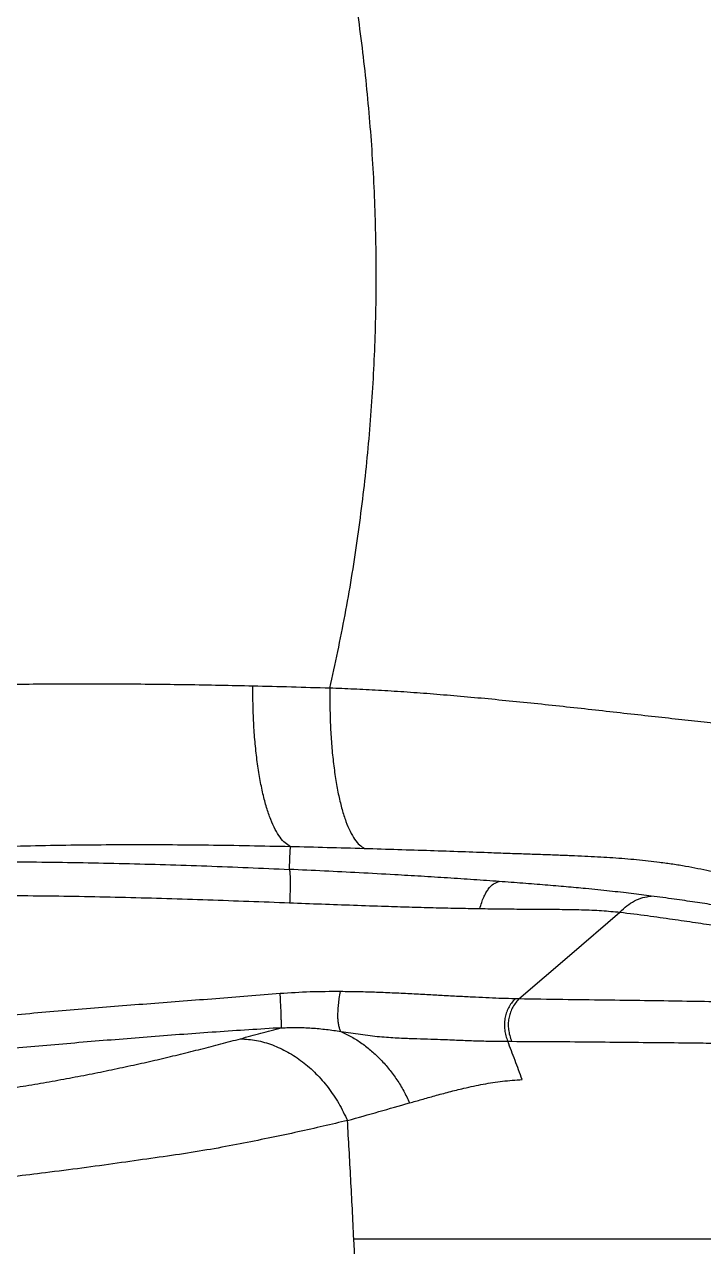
# Model space of a CAD drawing. Extents: x 939 to 1039, y 781 to 934.
# Drawn here: x 1012.74 to 1022.8, y 830.37 to 848.47 of the extents above; entities that cross this region are included whole.
import ezdxf

# ---------------------------------------------------------------- set-up
doc = ezdxf.new("R2010")
doc.units = 0
doc.header["$MEASUREMENT"] = 0
doc.layers.add('1', color=4, linetype='Continuous')

# ---------------------------------------------------------------- blocks, each defined once
blk = doc.blocks.new('Envoy')
at = {"layer": '1', "color": 3, "linetype": 'Continuous', "lineweight": 25}
for p, q in [((81.412, 34.868), (81.354, 34.869)), ((81.247, 34.24), (81.304, 34.24))]:
    blk.add_line(p, q, dxfattribs=at)
at = {"layer": '1', "color": 3, "linetype": 'Continuous', "lineweight": 25, "flags": 128}
for points in [[(78.012, 36.786), (78.019, 36.956), (78.027, 37.126)], [(81.412, 34.868), (82.16, 35.51), (82.908, 36.152)]]:
    blk.add_lwpolyline(points, dxfattribs=at)
at = {"layer": '1', "color": 3, "linetype": 'Continuous', "lineweight": 25}
for points, knots in [([(78.613, 39.469), (78.691, 39.83), (78.847, 40.553), (79.024, 41.648), (79.16, 42.747), (79.252, 43.85), (79.299, 44.954), (79.302, 46.06), (79.261, 47.165), (79.176, 48.268), (79.047, 49.368), (78.873, 50.463), (78.658, 51.553), (78.476, 52.27), (78.385, 52.629)], [0, 0, 0, 0, 0.083742, 0.167216, 0.250477, 0.333579, 0.41658, 0.499543, 0.582533, 0.665617, 0.748852, 0.832292, 0.915993, 1, 1, 1, 1]), ([(77.473, 39.5), (77.146, 39.507), (76.489, 39.521), (75.507, 39.53), (74.526, 39.532), (73.874, 39.523), (73.549, 39.518)], [0, 0, 0, 0, 0.248873, 0.498935, 0.749596, 1, 1, 1, 1]), ([(78.027, 37.126), (78.001, 37.141), (77.949, 37.17), (77.873, 37.257), (77.802, 37.374), (77.735, 37.522), (77.674, 37.699), (77.62, 37.902), (77.574, 38.129), (77.535, 38.377), (77.506, 38.641), (77.485, 38.919), (77.473, 39.206), (77.473, 39.402), (77.473, 39.5)], [0, 0, 0, 0, 0.0833366, 0.1666725, 0.2500054, 0.3333361, 0.4166675, 0.4999997, 0.5833322, 0.6666636, 0.7499946, 0.8333271, 0.9166632, 1, 1, 1, 1]), ([(78.613, 39.469), (78.423, 39.474), (78.042, 39.486), (77.663, 39.495), (77.473, 39.5)], [0, 0, 0, 0, 0.5000609, 1, 1, 1, 1]), ([(78.613, 39.469), (78.613, 39.371), (78.611, 39.176), (78.621, 38.889), (78.638, 38.611), (78.665, 38.347), (78.7, 38.1), (78.742, 37.873), (78.792, 37.67), (78.849, 37.493), (78.911, 37.345), (78.979, 37.228), (79.05, 37.141), (79.1, 37.112), (79.125, 37.097)], [0, 0, 0, 0, 0.083337, 0.166673, 0.250005, 0.333336, 0.416668, 0.5, 0.583332, 0.666664, 0.749994, 0.833327, 0.916663, 1, 1, 1, 1]), ([(86.582, 38.596), (86.524, 38.613), (86.406, 38.648), (86.211, 38.695), (85.99, 38.739), (85.738, 38.78), (85.466, 38.818), (85.178, 38.853), (84.881, 38.887), (84.555, 38.922), (84.204, 38.96), (83.828, 39.001), (83.432, 39.045), (83.021, 39.091), (82.6, 39.138), (82.174, 39.185), (81.748, 39.231), (81.324, 39.274), (80.908, 39.315), (80.499, 39.352), (80.1, 39.385), (79.711, 39.414), (79.334, 39.438), (78.969, 39.456), (78.73, 39.465), (78.613, 39.469)], [0, 0, 0, 0, 0.050404, 0.101971, 0.15446, 0.20723, 0.260096, 0.304201, 0.348098, 0.391832, 0.435506, 0.479054, 0.522306, 0.565169, 0.607664, 0.649791, 0.691493, 0.732632, 0.773147, 0.81302, 0.852228, 0.890678, 0.928241, 0.964796, 1, 1, 1, 1]), ([(73.218, 37.11), (73.612, 37.122), (74.403, 37.147), (75.602, 37.156), (76.811, 37.151), (77.622, 37.135), (78.027, 37.126)], [0, 0, 0, 0, 0.248226, 0.498302, 0.749411, 1, 1, 1, 1]), ([(78.027, 37.126), (78.209, 37.122), (78.575, 37.113), (78.941, 37.103), (79.125, 37.097)], [0, 0, 0, 0, 0.498621, 1, 1, 1, 1]), ([(79.125, 37.097), (79.29, 37.092), (79.614, 37.082), (80.093, 37.067), (80.555, 37.051), (80.951, 37.037), (81.279, 37.025), (81.543, 37.016), (81.791, 37.008), (82.021, 36.999), (82.235, 36.991), (82.436, 36.982), (82.626, 36.972), (82.809, 36.96), (82.987, 36.947), (83.162, 36.932), (83.333, 36.914), (83.514, 36.892), (83.7, 36.866), (83.888, 36.835), (84.068, 36.801), (84.242, 36.763), (84.352, 36.738), (84.408, 36.724)], [0, 0, 0, 0, 0.0744408, 0.1462978, 0.2147346, 0.2791918, 0.3197013, 0.3580581, 0.3941248, 0.4279142, 0.4597926, 0.4904312, 0.5207346, 0.5515962, 0.5838087, 0.618065, 0.6549956, 0.69503, 0.7471834, 0.8039819, 0.865386, 0.9307736, 1, 1, 1, 1]), ([(68.267, 36.645), (68.588, 36.677), (69.234, 36.742), (70.204, 36.811), (71.178, 36.86), (72.151, 36.89), (73.208, 36.903), (74.347, 36.898), (75.568, 36.875), (76.789, 36.84), (77.604, 36.804), (78.012, 36.786)], [0, 0, 0, 0, 0.0991615, 0.1994935, 0.298721, 0.3984664, 0.4986525, 0.6235596, 0.748738, 0.8743901, 1, 1, 1, 1]), ([(81.122, 36.607), (80.996, 36.616), (80.745, 36.634), (80.356, 36.659), (79.965, 36.684), (79.529, 36.709), (79.05, 36.735), (78.53, 36.762), (78.185, 36.778), (78.012, 36.786)], [0, 0, 0, 0, 0.124652, 0.2500105, 0.3754467, 0.5005747, 0.668147, 0.833965, 1, 1, 1, 1]), ([(78.012, 36.786), (78.013, 36.782), (78.017, 36.772), (78.02, 36.737), (78.023, 36.688), (78.024, 36.626), (78.024, 36.553), (78.023, 36.471), (78.02, 36.383), (78.018, 36.322), (78.016, 36.292)], [0, 0, 0, 0, 0.125007, 0.250008, 0.375004, 0.500002, 0.625, 0.749995, 0.874995, 1, 1, 1, 1]), ([(80.834, 36.206), (80.843, 36.236), (80.859, 36.295), (80.89, 36.373), (80.923, 36.44), (80.971, 36.514), (81.039, 36.581), (81.093, 36.598), (81.122, 36.607)], [0, 0, 0, 0, 0.131852, 0.256842, 0.377694, 0.497037, 0.739742, 1, 1, 1, 1]), ([(83.373, 36.392), (83.276, 36.404), (83.081, 36.429), (82.759, 36.465), (82.436, 36.498), (82.115, 36.527), (81.805, 36.554), (81.474, 36.58), (81.239, 36.598), (81.122, 36.607)], [0, 0, 0, 0, 0.166345, 0.332586, 0.499185, 0.624278, 0.749337, 0.874538, 1, 1, 1, 1]), ([(68.302, 36.142), (68.621, 36.175), (69.264, 36.241), (70.231, 36.311), (71.202, 36.361), (72.174, 36.391), (73.23, 36.404), (74.369, 36.398), (75.588, 36.375), (76.803, 36.338), (77.613, 36.307), (78.016, 36.292)], [0, 0, 0, 0, 0.098986, 0.199249, 0.298527, 0.398436, 0.498875, 0.624166, 0.749674, 0.875314, 1, 1, 1, 1]), ([(82.908, 36.152), (82.942, 36.185), (83.009, 36.251), (83.124, 36.322), (83.246, 36.373), (83.331, 36.386), (83.373, 36.392)], [0, 0, 0, 0, 0.249999, 0.5, 0.749999, 1, 1, 1, 1]), ([(88.043, 35.579), (87.989, 35.599), (87.882, 35.64), (87.68, 35.695), (87.454, 35.749), (87.201, 35.802), (86.921, 35.853), (86.615, 35.905), (86.288, 35.956), (85.944, 36.009), (85.585, 36.063), (85.213, 36.119), (84.876, 36.171), (84.573, 36.217), (84.305, 36.258), (84.019, 36.301), (83.713, 36.346), (83.487, 36.376), (83.373, 36.392)], [0, 0, 0, 0, 0.075844, 0.150406, 0.223536, 0.295436, 0.36684, 0.43737, 0.50677, 0.574354, 0.641515, 0.708329, 0.774445, 0.817367, 0.861023, 0.906205, 0.952542, 1, 1, 1, 1]), ([(78.016, 36.292), (78.174, 36.286), (78.489, 36.274), (78.962, 36.257), (79.395, 36.242), (79.789, 36.23), (80.141, 36.22), (80.492, 36.212), (80.72, 36.208), (80.834, 36.206)], [0, 0, 0, 0, 0.167194, 0.333566, 0.500768, 0.625199, 0.749964, 0.875051, 1, 1, 1, 1]), ([(80.834, 36.206), (80.941, 36.204), (81.155, 36.201), (81.459, 36.199), (81.746, 36.197), (82.044, 36.195), (82.344, 36.19), (82.643, 36.178), (82.82, 36.161), (82.908, 36.152)], [0, 0, 0, 0, 0.125337, 0.25056, 0.375686, 0.50085, 0.667513, 0.833759, 1, 1, 1, 1]), ([(82.908, 36.152), (83.046, 36.136), (83.319, 36.103), (83.684, 36.05), (84.026, 36), (84.346, 35.952), (84.683, 35.901), (85.039, 35.848), (85.411, 35.792), (85.782, 35.735), (86.143, 35.677), (86.487, 35.615), (86.796, 35.552), (87.068, 35.487), (87.308, 35.421), (87.431, 35.375), (87.493, 35.351)], [0, 0, 0, 0, 0.059059, 0.116986, 0.173294, 0.228254, 0.281477, 0.35208, 0.422858, 0.493927, 0.575144, 0.657789, 0.741312, 0.825934, 0.912406, 1, 1, 1, 1]), ([(77.876, 34.946), (77.558, 34.92), (76.919, 34.87), (75.963, 34.798), (75.005, 34.721), (74.044, 34.64), (73, 34.544), (71.874, 34.428), (70.669, 34.278), (69.47, 34.097), (68.678, 33.95), (68.284, 33.877)], [0, 0, 0, 0, 0.099117, 0.1989989, 0.2984848, 0.3981799, 0.4988588, 0.6239626, 0.7497118, 0.8756054, 1, 1, 1, 1]), ([(78.769, 34.976), (78.619, 34.976), (78.321, 34.976), (78.024, 34.956), (77.876, 34.946)], [0, 0, 0, 0, 0.503213, 1, 1, 1, 1]), ([(77.893, 34.44), (77.894, 34.446), (77.895, 34.458), (77.895, 34.495), (77.894, 34.546), (77.892, 34.61), (77.89, 34.684), (77.886, 34.767), (77.881, 34.855), (77.878, 34.915), (77.876, 34.946)], [0, 0, 0, 0, 0.125006, 0.250006, 0.375001, 0.499999, 0.624998, 0.749993, 0.874993, 1, 1, 1, 1]), ([(78.776, 34.387), (78.769, 34.4), (78.756, 34.426), (78.742, 34.48), (78.734, 34.542), (78.731, 34.615), (78.733, 34.695), (78.74, 34.783), (78.752, 34.878), (78.763, 34.943), (78.769, 34.976)], [0, 0, 0, 0, 0.136073, 0.261709, 0.380542, 0.496466, 0.613301, 0.734447, 0.862658, 1, 1, 1, 1]), ([(81.354, 34.869), (81.291, 34.871), (81.165, 34.874), (80.972, 34.882), (80.77, 34.892), (80.551, 34.903), (80.323, 34.915), (80.082, 34.928), (79.834, 34.942), (79.573, 34.954), (79.307, 34.965), (79.04, 34.973), (78.86, 34.975), (78.769, 34.976)], [0, 0, 0, 0, 0.100312, 0.200519, 0.301104, 0.402646, 0.505482, 0.591506, 0.677848, 0.761952, 0.841866, 0.920318, 1, 1, 1, 1]), ([(81.354, 34.869), (81.336, 34.848), (81.3, 34.807), (81.256, 34.736), (81.223, 34.66), (81.202, 34.578), (81.195, 34.493), (81.2, 34.407), (81.217, 34.322), (81.237, 34.267), (81.247, 34.24)], [0, 0, 0, 0, 0.128306, 0.254481, 0.378024, 0.499869, 0.62176, 0.74541, 0.87167, 1, 1, 1, 1]), ([(81.412, 34.868), (81.393, 34.846), (81.356, 34.804), (81.312, 34.732), (81.28, 34.656), (81.26, 34.577), (81.252, 34.496), (81.257, 34.411), (81.274, 34.325), (81.293, 34.269), (81.304, 34.24)], [0, 0, 0, 0, 0.135451, 0.262038, 0.38242, 0.499645, 0.616962, 0.737576, 0.864421, 1, 1, 1, 1]), ([(86.117, 34.758), (86.071, 34.763), (85.98, 34.772), (85.788, 34.784), (85.564, 34.793), (85.305, 34.802), (85.016, 34.81), (84.698, 34.817), (84.309, 34.825), (83.839, 34.833), (83.28, 34.842), (82.688, 34.85), (82.068, 34.856), (81.63, 34.864), (81.412, 34.868)], [0, 0, 0, 0, 0.073414, 0.145021, 0.216572, 0.288064, 0.359486, 0.430868, 0.502199, 0.601954, 0.701627, 0.801259, 0.900864, 1, 1, 1, 1]), ([(77.893, 34.44), (77.571, 34.42), (76.928, 34.38), (75.97, 34.308), (75.016, 34.231), (74.063, 34.149), (73.032, 34.052), (71.924, 33.936), (70.741, 33.787), (69.565, 33.61), (68.787, 33.467), (68.4, 33.396)], [0, 0, 0, 0, 0.101278, 0.202217, 0.302244, 0.402166, 0.502755, 0.627219, 0.751834, 0.876501, 1, 1, 1, 1]), ([(77.289, 34.279), (77.39, 34.306), (77.594, 34.361), (77.793, 34.414), (77.893, 34.44)], [0, 0, 0, 0, 0.497959, 1, 1, 1, 1]), ([(77.893, 34.44), (77.968, 34.443), (78.118, 34.449), (78.342, 34.439), (78.562, 34.418), (78.705, 34.397), (78.776, 34.387)], [0, 0, 0, 0, 0.250574, 0.501828, 0.752289, 1, 1, 1, 1]), ([(68.879, 33.024), (68.946, 33.029), (69.08, 33.04), (69.277, 33.055), (69.468, 33.069), (69.654, 33.084), (69.838, 33.098), (70.021, 33.113), (70.253, 33.133), (70.537, 33.157), (70.873, 33.187), (71.222, 33.22), (71.584, 33.256), (71.957, 33.295), (72.327, 33.336), (72.693, 33.38), (73.055, 33.426), (73.412, 33.475), (73.766, 33.528), (74.116, 33.583), (74.462, 33.642), (74.802, 33.704), (75.137, 33.769), (75.465, 33.837), (75.786, 33.906), (76.1, 33.978), (76.407, 34.051), (76.707, 34.126), (77.003, 34.202), (77.193, 34.253), (77.289, 34.279)], [0, 0, 0, 0, 0.024252, 0.047918, 0.070438, 0.092058, 0.112883, 0.133455, 0.153747, 0.190228, 0.225801, 0.260507, 0.298987, 0.336611, 0.373602, 0.410237, 0.446824, 0.483659, 0.521034, 0.559196, 0.598332, 0.638599, 0.67998, 0.722389, 0.765843, 0.810477, 0.856268, 0.903122, 0.950983, 1, 1, 1, 1]), ([(77.289, 34.279), (77.368, 34.273), (77.526, 34.261), (77.762, 34.192), (77.991, 34.086), (78.208, 33.943), (78.41, 33.766), (78.59, 33.558), (78.749, 33.325), (78.832, 33.153), (78.873, 33.067)], [0, 0, 0, 0, 0.1250016, 0.2500014, 0.3750005, 0.4999998, 0.6249996, 0.7499981, 0.8749983, 1, 1, 1, 1]), ([(78.776, 34.387), (78.873, 34.372), (79.069, 34.341), (79.349, 34.308), (79.611, 34.29), (79.848, 34.282), (80.06, 34.276), (80.286, 34.268), (80.524, 34.258), (80.774, 34.248), (81.014, 34.242), (81.169, 34.241), (81.247, 34.24)], [0, 0, 0, 0, 0.086958, 0.17595, 0.26298, 0.347499, 0.430173, 0.51165, 0.633992, 0.756043, 0.877948, 1, 1, 1, 1]), ([(78.776, 34.387), (78.829, 34.361), (78.935, 34.31), (79.087, 34.212), (79.232, 34.099), (79.368, 33.97), (79.493, 33.827), (79.607, 33.672), (79.709, 33.506), (79.765, 33.388), (79.793, 33.329)], [0, 0, 0, 0, 0.124999, 0.25, 0.374999, 0.499998, 0.624997, 0.749997, 0.874998, 1, 1, 1, 1]), ([(81.46, 33.673), (81.425, 33.768), (81.356, 33.958), (81.283, 34.146), (81.247, 34.24)], [0, 0, 0, 0, 0.501223, 1, 1, 1, 1]), ([(81.304, 34.24), (81.516, 34.239), (81.943, 34.237), (82.546, 34.232), (83.119, 34.226), (83.654, 34.221), (84.102, 34.216), (84.47, 34.212), (84.77, 34.21), (85.043, 34.208), (85.286, 34.206), (85.496, 34.205), (85.676, 34.205), (85.763, 34.205), (85.807, 34.205)], [0, 0, 0, 0, 0.099604, 0.199632, 0.299621, 0.399568, 0.499491, 0.570862, 0.642204, 0.713498, 0.784766, 0.85599, 0.927168, 1, 1, 1, 1]), ([(79.793, 33.329), (79.853, 33.345), (79.978, 33.38), (80.172, 33.436), (80.38, 33.492), (80.62, 33.552), (80.883, 33.608), (81.17, 33.654), (81.363, 33.667), (81.46, 33.673)], [0, 0, 0, 0, 0.103809, 0.219724, 0.346933, 0.478843, 0.653877, 0.825817, 1, 1, 1, 1]), ([(78.873, 33.067), (79.03, 33.112), (79.344, 33.201), (79.643, 33.286), (79.793, 33.329)], [0, 0, 0, 0, 0.498449, 1, 1, 1, 1]), ([(78.873, 33.067), (78.755, 33.039), (78.518, 32.983), (78.143, 32.898), (77.751, 32.815), (77.339, 32.732), (76.906, 32.649), (76.448, 32.574), (75.967, 32.506), (75.465, 32.435), (74.944, 32.362), (74.432, 32.297), (73.938, 32.237), (73.466, 32.181), (72.986, 32.126), (72.503, 32.072), (72.018, 32.018), (71.535, 31.964), (71.054, 31.912), (70.58, 31.862), (70.176, 31.819), (69.839, 31.785), (69.567, 31.757), (69.299, 31.731), (69.033, 31.705), (68.86, 31.689), (68.773, 31.681)], [0, 0, 0, 0, 0.051172, 0.102054, 0.152799, 0.203402, 0.253753, 0.303792, 0.353603, 0.40331, 0.45282, 0.502099, 0.543064, 0.583976, 0.624888, 0.665836, 0.706869, 0.748033, 0.789361, 0.83089, 0.872656, 0.897848, 0.923146, 0.948559, 0.974097, 1, 1, 1, 1]), ([(78.967, 31.308), (78.953, 31.608), (78.923, 32.206), (78.89, 32.78), (78.873, 33.067)], [0, 0, 0, 0, 0.5008624, 1, 1, 1, 1]), ([(79.132, 27.158), (79.125, 27.397), (79.11, 27.874), (79.085, 28.58), (79.058, 29.279), (79.029, 29.968), (78.999, 30.645), (78.978, 31.088), (78.967, 31.308)], [0, 0, 0, 0, 0.1672988, 0.3345496, 0.5014941, 0.6680011, 0.834232, 1, 1, 1, 1]), ([(86.351, 31.308), (86.289, 31.308), (86.165, 31.308), (85.911, 31.308), (85.607, 31.308), (85.248, 31.308), (84.837, 31.308), (84.373, 31.308), (83.858, 31.308), (83.294, 31.308), (82.682, 31.308), (82.023, 31.308), (81.321, 31.308), (80.577, 31.308), (79.796, 31.308), (79.243, 31.308), (78.967, 31.308)], [0, 0, 0, 0, 0.070384, 0.141125, 0.212182, 0.283512, 0.355066, 0.426796, 0.498647, 0.570563, 0.642486, 0.714355, 0.786106, 0.857675, 0.928995, 1, 1, 1, 1])]:
    blk.add_open_spline(points, degree=3, knots=knots, dxfattribs=at)

msp = doc.modelspace()

# ---------------------------------------------------------------- block references
at = {"layer": '1'}
msp.add_blockref('Envoy', (938.654, 799.174), dxfattribs=at)

doc.saveas('drawing.dxf')
